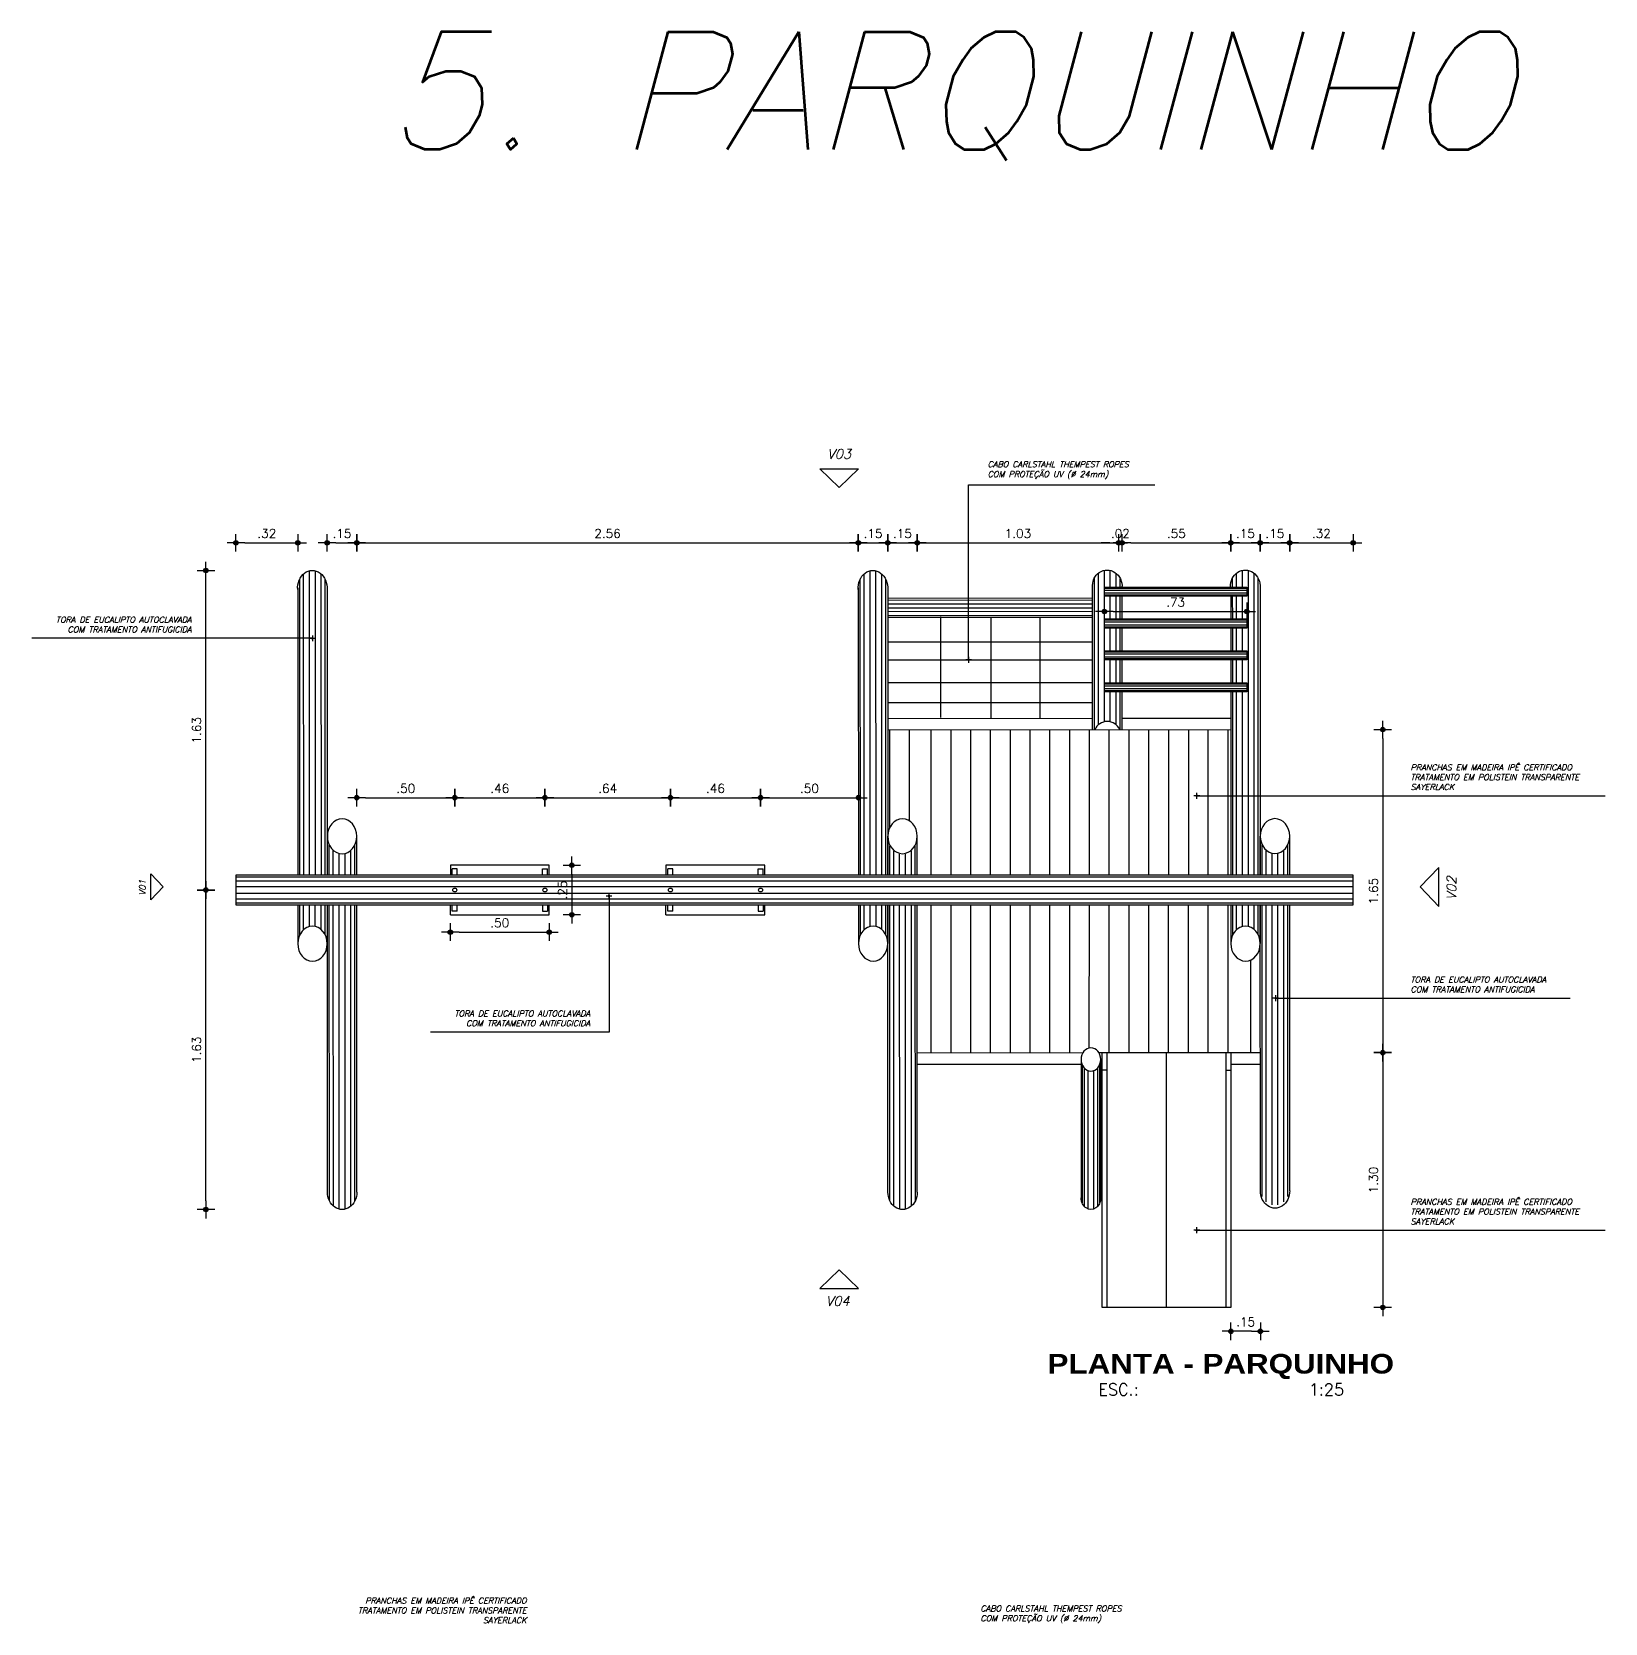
# Model space of a CAD drawing. Header units: millimetres. Extents: x 490 to 675, y -160 to -87.
# Drawn here: x 584.07 to 592.1, y -151.25 to -143.13 of the extents above; entities that cross this region are included whole.
import ezdxf
from ezdxf.enums import TextEntityAlignment as Align

# ---------------------------------------------------------------- set-up
doc = ezdxf.new("R2010")
doc.units = ezdxf.units.MM
doc.header["$LTSCALE"] = 2.5
for name, color, linetype in [('ARQ_COTAS', 1, 'Continuous'), ('ARQ_HAT', 8, 'Continuous'), ('ARQ_VISTA01', 7, 'Continuous'), ('ARQ_VISTA02', 2, 'Continuous'), ('COTAS', 1, 'Continuous'), ('TEXTOS', 2, 'Continuous'), ('TITULO', 2, 'Continuous')]:
    doc.layers.add(name, color=color, linetype=linetype)
doc.styles.add('COTA200', font='ROMANS.SHX')
doc.styles.add('COTA25', font='romans.shx')
doc.styles.add('ROMANS', font='romans', dxfattribs={"oblique": 15})
doc.styles.add('TIT200', font='')
doc.styles.get('TIT200').set_extended_font_data('Arial Black')
doc.dimstyles.new('CHAMADA 20 AGORA', dxfattribs={"dimtxt": 0.03, "dimasz": 0.015, "dimexe": 0.18, "dimexo": 0.06, "dimgap": 0.03, "dimtad": 1, "dimrnd": 0.01, "dimzin": 4, "dimdsep": 46, "dimtxsty": 'ROMANS', "dimblk": 'DOT', "dimcen": 0.09, "dimse1": 1, "dimse2": 1, "dimclrd": 7, "dimclre": 8, "dimclrt": 2, "dimadec": 0, "dimazin": 0, "dimtfac": 1.666667, "dimtix": 1, "dimtmove": 0, "dimatfit": 3, "dimldrblk": 'DOT', "dimfxl": 1, "dimtvp": 1.333333, "dimtolj": 1, "dimtzin": 0, "dimarcsym": 0})
doc.dimstyles.new('COTA25$0', dxfattribs={"dimtxt": 0.045, "dimasz": 0.045, "dimexe": 0.05, "dimexo": 0.95, "dimgap": 0.025, "dimtad": 1, "dimzin": 4, "dimdsep": 46, "dimtxsty": 'COTA25', "dimblk": 'bola', "dimcen": -0.1, "dimdle": 0.05, "dimse1": 1, "dimse2": 1, "dimclrd": 256, "dimclre": 3, "dimclrt": 2, "dimadec": 0, "dimazin": 0, "dimtfac": 1, "dimtix": 1, "dimtmove": 2, "dimatfit": 3, "dimldrblk": 'USERTICK', "dimfxl": 1, "dimtvp": 2.5, "dimtolj": 1, "dimtzin": 4, "dimarcsym": 0})

# ---------------------------------------------------------------- blocks, each defined once
blk = doc.blocks.new('bola')
blk.add_hatch(color=0).paths.add_polyline_path([(-0.25, 0, 1), (0.25, 0, 1)])
at = {"color": 0}
for p, q in [((-1, 0), (-0.25, 0)), ((0, 1), (0, 0.25)), ((0.25, 0), (1, 0)), ((0, -0.25), (0, -1))]:
    blk.add_line(p, q, dxfattribs=at)
blk.add_circle((0, 0), 0.25, dxfattribs=at)
blk = doc.blocks.new('*D468')
at = {"layer": 'COTAS', "lineweight": -2}
blk.add_line((585.1596, -145.7342), (585.3853, -145.7342), dxfattribs=at)
at = {"layer": 'DEFPOINTS', "color": 0}
for p in [(585.4303, -145.7342), (585.1146, -147.3833), (585.4303, -147.3832)]:
    blk.add_point(p, dxfattribs=at)
at = {"layer": 'COTAS', "lineweight": -2, "xscale": 0.045, "yscale": 0.045, "zscale": 0.045, "rotation": 180}
blk.add_blockref('bola', (585.1146, -145.7342), dxfattribs=at)
at = {"layer": 'COTAS', "lineweight": -2, "xscale": 0.045, "yscale": 0.045, "zscale": 0.045}
blk.add_blockref('bola', (585.4303, -145.7342), dxfattribs=at)
at = {"layer": 'COTAS', "color": 2, "insert": (585.2724, -145.6867), "char_height": 0.045, "attachment_point": 5, "style": 'COTA25'}
blk.add_mtext('\\A1;.32', dxfattribs=at)
blk = doc.blocks.new('USERTICK')
at = {"color": 0}
for p, q in [((-1, 0), (1, 0)), ((0, 1), (0, -1))]:
    blk.add_line(p, q, dxfattribs=at)
blk.add_circle((0, 0), 0.25, dxfattribs=at)
blk = doc.blocks.new('*D469')
at = {"layer": 'COTAS', "lineweight": -2}
blk.add_line((585.6249, -145.7342), (585.6861, -145.7342), dxfattribs=at)
at = {"layer": 'DEFPOINTS', "color": 0}
for p in [(585.7311, -145.7342), (585.5799, -145.9094), (585.7311, -147.1845)]:
    blk.add_point(p, dxfattribs=at)
at = {"layer": 'COTAS', "lineweight": -2, "xscale": 0.045, "yscale": 0.045, "zscale": 0.045, "rotation": 180}
blk.add_blockref('bola', (585.5799, -145.7342), dxfattribs=at)
at = {"layer": 'COTAS', "lineweight": -2, "xscale": 0.045, "yscale": 0.045, "zscale": 0.045}
blk.add_blockref('bola', (585.7311, -145.7342), dxfattribs=at)
at = {"layer": 'COTAS', "color": 2, "insert": (585.6555, -145.6867), "char_height": 0.045, "attachment_point": 5, "style": 'COTA25'}
blk.add_mtext('\\A1;.15', dxfattribs=at)
blk = doc.blocks.new('*D470')
at = {"layer": 'COTAS', "lineweight": -2}
blk.add_line((585.7761, -147.0344), (586.1861, -147.0344), dxfattribs=at)
at = {"layer": 'DEFPOINTS', "color": 0}
for p in [(586.2311, -147.0344), (585.7311, -147.2311), (586.2311, -147.3969)]:
    blk.add_point(p, dxfattribs=at)
at = {"layer": 'COTAS', "lineweight": -2, "xscale": 0.045, "yscale": 0.045, "zscale": 0.045, "rotation": 180}
blk.add_blockref('bola', (585.7311, -147.0344), dxfattribs=at)
at = {"layer": 'COTAS', "lineweight": -2, "xscale": 0.045, "yscale": 0.045, "zscale": 0.045}
blk.add_blockref('bola', (586.2311, -147.0344), dxfattribs=at)
at = {"layer": 'COTAS', "color": 2, "insert": (585.9811, -146.9869), "char_height": 0.045, "attachment_point": 5, "style": 'COTA25'}
blk.add_mtext('\\A1;.50', dxfattribs=at)
blk = doc.blocks.new('*D471')
at = {"layer": 'COTAS', "lineweight": -2}
blk.add_line((586.2761, -147.0344), (586.6458, -147.0344), dxfattribs=at)
at = {"layer": 'DEFPOINTS', "color": 0}
for p in [(586.6908, -147.0344), (586.2311, -147.3969), (586.6908, -147.3969)]:
    blk.add_point(p, dxfattribs=at)
at = {"layer": 'COTAS', "lineweight": -2, "xscale": 0.045, "yscale": 0.045, "zscale": 0.045, "rotation": 180}
blk.add_blockref('bola', (586.2311, -147.0344), dxfattribs=at)
at = {"layer": 'COTAS', "lineweight": -2, "xscale": 0.045, "yscale": 0.045, "zscale": 0.045}
blk.add_blockref('bola', (586.6908, -147.0344), dxfattribs=at)
at = {"layer": 'COTAS', "color": 2, "insert": (586.4609, -146.9869), "char_height": 0.045, "attachment_point": 5, "style": 'COTA25'}
blk.add_mtext('\\A1;.46', dxfattribs=at)
blk = doc.blocks.new('*D472')
at = {"layer": 'COTAS', "lineweight": -2}
blk.add_line((586.7358, -147.0344), (587.2861, -147.0344), dxfattribs=at)
at = {"layer": 'DEFPOINTS', "color": 0}
for p in [(587.3311, -147.0344), (586.6908, -147.3969), (587.3311, -147.3969)]:
    blk.add_point(p, dxfattribs=at)
at = {"layer": 'COTAS', "lineweight": -2, "xscale": 0.045, "yscale": 0.045, "zscale": 0.045, "rotation": 180}
blk.add_blockref('bola', (586.6908, -147.0344), dxfattribs=at)
at = {"layer": 'COTAS', "lineweight": -2, "xscale": 0.045, "yscale": 0.045, "zscale": 0.045}
blk.add_blockref('bola', (587.3311, -147.0344), dxfattribs=at)
at = {"layer": 'COTAS', "color": 2, "insert": (587.0109, -146.9869), "char_height": 0.045, "attachment_point": 5, "style": 'COTA25'}
blk.add_mtext('\\A1;.64', dxfattribs=at)
blk = doc.blocks.new('*D473')
at = {"layer": 'COTAS', "lineweight": -2}
blk.add_line((587.3761, -147.0344), (587.7458, -147.0344), dxfattribs=at)
at = {"layer": 'DEFPOINTS', "color": 0}
for p in [(587.7908, -147.0344), (587.3311, -147.3969), (587.7908, -147.3969)]:
    blk.add_point(p, dxfattribs=at)
at = {"layer": 'COTAS', "lineweight": -2, "xscale": 0.045, "yscale": 0.045, "zscale": 0.045, "rotation": 180}
blk.add_blockref('bola', (587.3311, -147.0344), dxfattribs=at)
at = {"layer": 'COTAS', "lineweight": -2, "xscale": 0.045, "yscale": 0.045, "zscale": 0.045}
blk.add_blockref('bola', (587.7908, -147.0344), dxfattribs=at)
at = {"layer": 'COTAS', "color": 2, "insert": (587.5609, -146.9869), "char_height": 0.045, "attachment_point": 5, "style": 'COTA25'}
blk.add_mtext('\\A1;.46', dxfattribs=at)
blk = doc.blocks.new('*D474')
at = {"layer": 'COTAS', "lineweight": -2}
blk.add_line((585.7762, -145.7342), (588.2445, -145.7342), dxfattribs=at)
at = {"layer": 'DEFPOINTS', "color": 0}
for p in [(588.2895, -145.7342), (588.2895, -145.926), (585.7312, -147.3833)]:
    blk.add_point(p, dxfattribs=at)
at = {"layer": 'COTAS', "lineweight": -2, "xscale": 0.045, "yscale": 0.045, "zscale": 0.045, "rotation": 180}
blk.add_blockref('bola', (585.7312, -145.7342), dxfattribs=at)
at = {"layer": 'COTAS', "lineweight": -2, "xscale": 0.045, "yscale": 0.045, "zscale": 0.045}
blk.add_blockref('bola', (588.2895, -145.7342), dxfattribs=at)
at = {"layer": 'COTAS', "color": 2, "insert": (587.0103, -145.6867), "char_height": 0.045, "attachment_point": 5, "style": 'COTA25'}
blk.add_mtext('\\A1;2.56', dxfattribs=at)
blk = doc.blocks.new('*D475')
at = {"layer": 'COTAS', "lineweight": -2}
blk.add_line((588.3345, -145.7342), (588.3946, -145.7342), dxfattribs=at)
at = {"layer": 'DEFPOINTS', "color": 0}
for p in [(588.4396, -145.7342), (588.2895, -145.926), (588.4396, -145.9152)]:
    blk.add_point(p, dxfattribs=at)
at = {"layer": 'COTAS', "lineweight": -2, "xscale": 0.045, "yscale": 0.045, "zscale": 0.045, "rotation": 180}
blk.add_blockref('bola', (588.2895, -145.7342), dxfattribs=at)
at = {"layer": 'COTAS', "lineweight": -2, "xscale": 0.045, "yscale": 0.045, "zscale": 0.045}
blk.add_blockref('bola', (588.4396, -145.7342), dxfattribs=at)
at = {"layer": 'COTAS', "color": 2, "insert": (588.3646, -145.6867), "char_height": 0.045, "attachment_point": 5, "style": 'COTA25'}
blk.add_mtext('\\A1;.15', dxfattribs=at)
blk = doc.blocks.new('*D476')
at = {"layer": 'COTAS', "lineweight": -2}
blk.add_line((588.4846, -145.7342), (588.5451, -145.7342), dxfattribs=at)
at = {"layer": 'DEFPOINTS', "color": 0}
for p in [(588.5901, -145.7342), (588.4396, -145.9152), (588.5901, -147.1844)]:
    blk.add_point(p, dxfattribs=at)
at = {"layer": 'COTAS', "lineweight": -2, "xscale": 0.045, "yscale": 0.045, "zscale": 0.045, "rotation": 180}
blk.add_blockref('bola', (588.4396, -145.7342), dxfattribs=at)
at = {"layer": 'COTAS', "lineweight": -2, "xscale": 0.045, "yscale": 0.045, "zscale": 0.045}
blk.add_blockref('bola', (588.5901, -145.7342), dxfattribs=at)
at = {"layer": 'COTAS', "color": 2, "insert": (588.5148, -145.6867), "char_height": 0.045, "attachment_point": 5, "style": 'COTA25'}
blk.add_mtext('\\A1;.15', dxfattribs=at)
blk = doc.blocks.new('*D477')
at = {"layer": 'COTAS', "lineweight": -2}
blk.add_line((588.6351, -145.7342), (589.5725, -145.7342), dxfattribs=at)
at = {"layer": 'DEFPOINTS', "color": 0}
for p in [(589.6175, -145.7342), (589.6175, -145.9035), (588.5901, -147.231)]:
    blk.add_point(p, dxfattribs=at)
at = {"layer": 'COTAS', "lineweight": -2, "xscale": 0.045, "yscale": 0.045, "zscale": 0.045, "rotation": 180}
blk.add_blockref('bola', (588.5901, -145.7342), dxfattribs=at)
at = {"layer": 'COTAS', "lineweight": -2, "xscale": 0.045, "yscale": 0.045, "zscale": 0.045}
blk.add_blockref('bola', (589.6175, -145.7342), dxfattribs=at)
at = {"layer": 'COTAS', "color": 2, "insert": (589.1038, -145.6867), "char_height": 0.045, "attachment_point": 5, "style": 'COTA25'}
blk.add_mtext('\\A1;1.03', dxfattribs=at)
blk = doc.blocks.new('*D478')
at = {"layer": 'COTAS', "lineweight": -2}
for p, q in [((589.5725, -145.7342), (589.5275, -145.7342)), ((589.6175, -145.7342), (589.6346, -145.7342)), ((589.6796, -145.7342), (589.7246, -145.7342))]:
    blk.add_line(p, q, dxfattribs=at)
at = {"layer": 'DEFPOINTS', "color": 0}
for p in [(589.6346, -145.7342), (589.6175, -145.9035), (589.6346, -145.9557)]:
    blk.add_point(p, dxfattribs=at)
at = {"layer": 'COTAS', "lineweight": -2, "xscale": 0.045, "yscale": 0.045, "zscale": 0.045}
blk.add_blockref('bola', (589.6175, -145.7342), dxfattribs=at)
at = {"layer": 'COTAS', "lineweight": -2, "xscale": 0.045, "yscale": 0.045, "zscale": 0.045, "rotation": 180}
blk.add_blockref('bola', (589.6346, -145.7342), dxfattribs=at)
at = {"layer": 'COTAS', "color": 2, "insert": (589.6261, -145.6867), "char_height": 0.045, "attachment_point": 5, "style": 'COTA25'}
blk.add_mtext('\\A1;.02', dxfattribs=at)
blk = doc.blocks.new('*D479')
at = {"layer": 'COTAS', "lineweight": -2}
blk.add_line((589.6796, -145.7342), (590.1442, -145.7342), dxfattribs=at)
at = {"layer": 'DEFPOINTS', "color": 0}
for p in [(590.1892, -145.7342), (589.6346, -145.9092), (590.1892, -145.9133)]:
    blk.add_point(p, dxfattribs=at)
at = {"layer": 'COTAS', "lineweight": -2, "xscale": 0.045, "yscale": 0.045, "zscale": 0.045, "rotation": 180}
blk.add_blockref('bola', (589.6346, -145.7342), dxfattribs=at)
at = {"layer": 'COTAS', "lineweight": -2, "xscale": 0.045, "yscale": 0.045, "zscale": 0.045}
blk.add_blockref('bola', (590.1892, -145.7342), dxfattribs=at)
at = {"layer": 'COTAS', "color": 2, "insert": (589.9119, -145.6867), "char_height": 0.045, "attachment_point": 5, "style": 'COTA25'}
blk.add_mtext('\\A1;.55', dxfattribs=at)
blk = doc.blocks.new('*D480')
at = {"layer": 'COTAS', "lineweight": -2}
blk.add_line((590.2342, -145.7342), (590.2941, -145.7342), dxfattribs=at)
at = {"layer": 'DEFPOINTS', "color": 0}
for p in [(590.3391, -145.7342), (590.1892, -145.9133), (590.3391, -145.9163)]:
    blk.add_point(p, dxfattribs=at)
at = {"layer": 'COTAS', "lineweight": -2, "xscale": 0.045, "yscale": 0.045, "zscale": 0.045, "rotation": 180}
blk.add_blockref('bola', (590.1892, -145.7342), dxfattribs=at)
at = {"layer": 'COTAS', "lineweight": -2, "xscale": 0.045, "yscale": 0.045, "zscale": 0.045}
blk.add_blockref('bola', (590.3391, -145.7342), dxfattribs=at)
at = {"layer": 'COTAS', "color": 2, "insert": (590.2641, -145.6867), "char_height": 0.045, "attachment_point": 5, "style": 'COTA25'}
blk.add_mtext('\\A1;.15', dxfattribs=at)
blk = doc.blocks.new('*D481')
at = {"layer": 'COTAS', "lineweight": -2}
blk.add_line((590.3841, -145.7342), (590.4449, -145.7342), dxfattribs=at)
at = {"layer": 'DEFPOINTS', "color": 0}
for p in [(590.4899, -145.7342), (590.3391, -145.9163), (590.4899, -147.184)]:
    blk.add_point(p, dxfattribs=at)
at = {"layer": 'COTAS', "lineweight": -2, "xscale": 0.045, "yscale": 0.045, "zscale": 0.045, "rotation": 180}
blk.add_blockref('bola', (590.3391, -145.7342), dxfattribs=at)
at = {"layer": 'COTAS', "lineweight": -2, "xscale": 0.045, "yscale": 0.045, "zscale": 0.045}
blk.add_blockref('bola', (590.4899, -145.7342), dxfattribs=at)
at = {"layer": 'COTAS', "color": 2, "insert": (590.4145, -145.6867), "char_height": 0.045, "attachment_point": 5, "style": 'COTA25'}
blk.add_mtext('\\A1;.15', dxfattribs=at)
blk = doc.blocks.new('*D482')
at = {"layer": 'COTAS', "lineweight": -2}
blk.add_line((590.5349, -145.7342), (590.7685, -145.7342), dxfattribs=at)
at = {"layer": 'DEFPOINTS', "color": 0}
for p in [(590.8135, -145.7342), (590.4899, -147.184), (590.8135, -147.3833)]:
    blk.add_point(p, dxfattribs=at)
at = {"layer": 'COTAS', "lineweight": -2, "xscale": 0.045, "yscale": 0.045, "zscale": 0.045, "rotation": 180}
blk.add_blockref('bola', (590.4899, -145.7342), dxfattribs=at)
at = {"layer": 'COTAS', "lineweight": -2, "xscale": 0.045, "yscale": 0.045, "zscale": 0.045}
blk.add_blockref('bola', (590.8135, -145.7342), dxfattribs=at)
at = {"layer": 'COTAS', "color": 2, "insert": (590.6517, -145.6867), "char_height": 0.045, "attachment_point": 5, "style": 'COTA25'}
blk.add_mtext('\\A1;.32', dxfattribs=at)
blk = doc.blocks.new('*D483')
at = {"layer": 'COTAS', "lineweight": -2}
blk.add_line((584.9614, -149.0904), (584.9614, -147.5504), dxfattribs=at)
at = {"layer": 'DEFPOINTS', "color": 0}
for p in [(584.9614, -147.5054), (585.1146, -147.5054), (585.6543, -149.1354)]:
    blk.add_point(p, dxfattribs=at)
at = {"layer": 'COTAS', "lineweight": -2, "xscale": 0.045, "yscale": 0.045, "zscale": 0.045}
for p, rotation in [((584.9614, -147.5054), 90), ((584.9614, -149.1354), 270)]:
    blk.add_blockref('bola', p, dxfattribs=dict(at, rotation=rotation))
at = {"layer": 'COTAS', "color": 2, "insert": (584.9139, -148.3204), "char_height": 0.045, "attachment_point": 5, "rotation": 90, "style": 'COTA25'}
blk.add_mtext('\\A1;1.63', dxfattribs=at)
blk = doc.blocks.new('*D484')
at = {"layer": 'COTAS', "lineweight": -2}
blk.add_line((584.9614, -147.4604), (584.9614, -145.9204), dxfattribs=at)
at = {"layer": 'DEFPOINTS', "color": 0}
for p in [(584.9614, -145.8754), (585.5043, -145.8754), (585.1146, -147.5054)]:
    blk.add_point(p, dxfattribs=at)
at = {"layer": 'COTAS', "lineweight": -2, "xscale": 0.045, "yscale": 0.045, "zscale": 0.045}
for p, rotation in [((584.9614, -145.8754), 90), ((584.9614, -147.5054), 270)]:
    blk.add_blockref('bola', p, dxfattribs=dict(at, rotation=rotation))
at = {"layer": 'COTAS', "color": 2, "insert": (584.9139, -146.6904), "char_height": 0.045, "attachment_point": 5, "rotation": 90, "style": 'COTA25'}
blk.add_mtext('\\A1;1.63', dxfattribs=at)
blk = doc.blocks.new('*D485')
at = {"layer": 'COTAS', "lineweight": -2}
blk.add_line((589.5898, -146.0843), (590.226, -146.0843), dxfattribs=at)
at = {"layer": 'DEFPOINTS', "color": 0}
for p in [(589.5448, -146.006), (590.271, -146.006), (590.271, -146.0843)]:
    blk.add_point(p, dxfattribs=at)
at = {"layer": 'COTAS', "lineweight": -2, "xscale": 0.045, "yscale": 0.045, "zscale": 0.045, "rotation": 180}
blk.add_blockref('bola', (589.5448, -146.0843), dxfattribs=at)
at = {"layer": 'COTAS', "lineweight": -2, "xscale": 0.045, "yscale": 0.045, "zscale": 0.045}
blk.add_blockref('bola', (590.271, -146.0843), dxfattribs=at)
at = {"layer": 'COTAS', "color": 2, "insert": (589.9079, -146.0368), "char_height": 0.045, "attachment_point": 5, "style": 'COTA25'}
blk.add_mtext('\\A1;.73', dxfattribs=at)
blk = doc.blocks.new('*D486')
at = {"layer": 'COTAS', "lineweight": -2}
blk.add_line((590.9649, -146.732), (590.9649, -148.29), dxfattribs=at)
at = {"layer": 'DEFPOINTS', "color": 0}
for p in [(590.1893, -146.687), (590.1901, -148.335), (590.9649, -148.335)]:
    blk.add_point(p, dxfattribs=at)
at = {"layer": 'COTAS', "lineweight": -2, "xscale": 0.045, "yscale": 0.045, "zscale": 0.045}
for p, rotation in [((590.9649, -146.687), 90), ((590.9649, -148.335), 270)]:
    blk.add_blockref('bola', p, dxfattribs=dict(at, rotation=rotation))
at = {"layer": 'COTAS', "color": 2, "insert": (590.9174, -147.511), "char_height": 0.045, "attachment_point": 5, "rotation": 90, "style": 'COTA25'}
blk.add_mtext('\\A1;1.65', dxfattribs=at)
blk = doc.blocks.new('*D487')
at = {"layer": 'COTAS', "lineweight": -2}
blk.add_line((590.9649, -148.38), (590.9649, -149.5896), dxfattribs=at)
at = {"layer": 'DEFPOINTS', "color": 0}
for p in [(590.1901, -148.335), (590.1901, -149.6346), (590.9649, -149.6346)]:
    blk.add_point(p, dxfattribs=at)
at = {"layer": 'COTAS', "lineweight": -2, "xscale": 0.045, "yscale": 0.045, "zscale": 0.045}
for p, rotation in [((590.9649, -148.335), 90), ((590.9649, -149.6346), 270)]:
    blk.add_blockref('bola', p, dxfattribs=dict(at, rotation=rotation))
at = {"layer": 'COTAS', "color": 2, "insert": (590.9174, -148.9848), "char_height": 0.045, "attachment_point": 5, "rotation": 90, "style": 'COTA25'}
blk.add_mtext('\\A1;1.30', dxfattribs=at)
blk = doc.blocks.new('*D488')
at = {"layer": 'COTAS', "lineweight": -2}
blk.add_line((590.2953, -149.7566), (590.2351, -149.7566), dxfattribs=at)
at = {"layer": 'DEFPOINTS', "color": 0}
for p in [(590.1901, -149.0392), (590.3403, -149.0392), (590.1901, -149.7566)]:
    blk.add_point(p, dxfattribs=at)
at = {"layer": 'COTAS', "lineweight": -2, "xscale": 0.045, "yscale": 0.045, "zscale": 0.045, "rotation": 180}
blk.add_blockref('bola', (590.1901, -149.7566), dxfattribs=at)
at = {"layer": 'COTAS', "lineweight": -2, "xscale": 0.045, "yscale": 0.045, "zscale": 0.045}
blk.add_blockref('bola', (590.3403, -149.7566), dxfattribs=at)
at = {"layer": 'COTAS', "color": 2, "insert": (590.2652, -149.7091), "char_height": 0.045, "attachment_point": 5, "style": 'COTA25'}
blk.add_mtext('\\A1;.15', dxfattribs=at)
blk = doc.blocks.new('*D489')
at = {"layer": 'COTAS', "lineweight": -2}
blk.add_line((586.8281, -147.4242), (586.8281, -147.5866), dxfattribs=at)
at = {"layer": 'DEFPOINTS', "color": 0}
for p in [(586.713, -147.3792), (586.713, -147.6316), (586.8281, -147.6316)]:
    blk.add_point(p, dxfattribs=at)
at = {"layer": 'COTAS', "lineweight": -2, "xscale": 0.045, "yscale": 0.045, "zscale": 0.045}
for p, rotation in [((586.8281, -147.3792), 90), ((586.8281, -147.6316), 270)]:
    blk.add_blockref('bola', p, dxfattribs=dict(at, rotation=rotation))
at = {"layer": 'COTAS', "color": 2, "insert": (586.7806, -147.5054), "char_height": 0.045, "attachment_point": 5, "rotation": 90, "style": 'COTA25'}
blk.add_mtext('\\A1;.25', dxfattribs=at)
blk = doc.blocks.new('*D490')
at = {"layer": 'COTAS', "lineweight": -2}
blk.add_line((586.2534, -147.7202), (586.668, -147.7202), dxfattribs=at)
at = {"layer": 'DEFPOINTS', "color": 0}
for p in [(586.2084, -147.6316), (586.713, -147.6316), (586.713, -147.7202)]:
    blk.add_point(p, dxfattribs=at)
at = {"layer": 'COTAS', "lineweight": -2, "xscale": 0.045, "yscale": 0.045, "zscale": 0.045, "rotation": 180}
blk.add_blockref('bola', (586.2084, -147.7202), dxfattribs=at)
at = {"layer": 'COTAS', "lineweight": -2, "xscale": 0.045, "yscale": 0.045, "zscale": 0.045}
blk.add_blockref('bola', (586.713, -147.7202), dxfattribs=at)
at = {"layer": 'COTAS', "color": 2, "insert": (586.4607, -147.6727), "char_height": 0.045, "attachment_point": 5, "style": 'COTA25'}
blk.add_mtext('\\A1;.50', dxfattribs=at)
blk = doc.blocks.new('*D491')
at = {"layer": 'COTAS', "lineweight": -2}
blk.add_line((587.8358, -147.0344), (588.2449, -147.0344), dxfattribs=at)
at = {"layer": 'DEFPOINTS', "color": 0}
for p in [(588.2899, -147.0344), (587.7908, -147.3969), (588.2899, -147.4298)]:
    blk.add_point(p, dxfattribs=at)
at = {"layer": 'COTAS', "lineweight": -2, "xscale": 0.045, "yscale": 0.045, "zscale": 0.045, "rotation": 180}
blk.add_blockref('bola', (587.7908, -147.0344), dxfattribs=at)
at = {"layer": 'COTAS', "lineweight": -2, "xscale": 0.045, "yscale": 0.045, "zscale": 0.045}
blk.add_blockref('bola', (588.2899, -147.0344), dxfattribs=at)
at = {"layer": 'COTAS', "color": 2, "insert": (588.0403, -146.9869), "char_height": 0.045, "attachment_point": 5, "style": 'COTA25'}
blk.add_mtext('\\A1;.50', dxfattribs=at)
blk = doc.blocks.new('DOT')
for p, q in [((-1, 0), (1, 0)), ((0, 1), (0, -1))]:
    blk.add_line(p, q)
blk.add_circle((0, 0), 0.25)

msp = doc.modelspace()

# ---------------------------------------------------------------- linework, layer by layer
at = {"layer": 'ARQ_HAT'}
for p, q in [((585.4905, -147.4298), (585.4899, -145.8769)), ((585.5204, -147.4298), (585.52, -145.8775)), ((588.3499, -147.4298), (588.3494, -145.877)), ((588.3798, -147.4298), (588.3794, -145.8774)), ((589.5447, -146.647), (589.5445, -145.8745)), ((589.5746, -145.9599), (589.5745, -145.8783)), ((590.249, -145.9599), (590.249, -145.8745)), ((590.2794, -147.4293), (590.2791, -145.8748)), ((585.4405, -147.4298), (585.4399, -145.9184)), ((585.4605, -147.4298), (585.4599, -145.8923)), ((585.5504, -147.4298), (585.55, -145.8939)), ((585.5704, -147.4298), (585.57, -145.921)), ((588.2999, -147.4298), (588.2994, -145.9187)), ((588.3199, -147.4298), (588.3194, -145.8925)), ((588.4098, -147.4298), (588.4094, -145.8938)), ((588.4298, -147.4298), (588.4294, -145.9206)), ((589.4947, -146.6872), (589.4945, -145.9126)), ((589.5147, -146.662), (589.5145, -145.8886)), ((589.6046, -145.9599), (589.6045, -145.8933)), ((589.6246, -145.9599), (589.6245, -145.9179)), ((590.199, -145.9599), (590.199, -145.9128)), ((590.219, -145.9599), (590.219, -145.8887)), ((590.3094, -147.4293), (590.3091, -145.8898)), ((590.3294, -147.4293), (590.3291, -145.9144)), ((588.4395, -146.0261), (589.4843, -146.0255)), ((589.5448, -145.9649), (590.271, -145.9649)), ((589.5448, -145.9749), (590.271, -145.9749)), ((590.271, -145.991), (589.5448, -145.991)), ((590.271, -146.001), (589.5448, -146.001)), ((589.5746, -146.1227), (589.5746, -146.006)), ((589.6046, -146.1227), (589.6046, -146.006)), ((589.6246, -146.1227), (589.6246, -146.006)), ((590.1991, -146.1227), (590.199, -146.006)), ((590.2191, -146.1227), (590.219, -146.006)), ((590.2491, -146.1227), (590.249, -146.006)), ((589.4843, -146.0852), (588.4392, -146.0858)), ((589.4843, -146.1052), (588.4392, -146.1058)), ((588.4395, -146.0461), (589.4843, -146.0455)), ((588.4395, -146.0662), (589.4843, -146.0655)), ((588.7109, -146.6247), (588.7109, -146.1108)), ((588.9668, -146.6291), (588.9668, -146.1152)), ((589.2177, -146.6313), (589.2177, -146.1174)), ((589.5448, -146.1277), (590.271, -146.1277)), ((589.5448, -146.1377), (590.271, -146.1377)), ((590.271, -146.1539), (589.5448, -146.1539)), ((590.271, -146.1639), (589.5448, -146.1639)), ((589.5746, -146.2855), (589.5746, -146.1689)), ((589.6046, -146.2855), (589.6046, -146.1689)), ((589.6246, -146.2855), (589.6246, -146.1689)), ((590.1991, -146.2855), (590.1991, -146.1689)), ((590.2191, -146.2855), (590.2191, -146.1689)), ((590.2491, -146.2855), (590.2491, -146.1689)), ((588.4379, -146.2396), (589.4826, -146.2389)), ((588.438, -146.3314), (589.4828, -146.3308)), ((589.5448, -146.2905), (590.271, -146.2905)), ((589.5448, -146.3005), (590.271, -146.3005)), ((590.271, -146.3167), (589.5448, -146.3167)), ((590.271, -146.3267), (589.5448, -146.3267)), ((589.5747, -146.4484), (589.5747, -146.3317)), ((589.6047, -146.4484), (589.6047, -146.3317)), ((589.6247, -146.4484), (589.6247, -146.3317)), ((590.1992, -146.4484), (590.1991, -146.3317)), ((590.2192, -146.4484), (590.2191, -146.3317)), ((590.2492, -146.4484), (590.2491, -146.3317)), ((588.4397, -146.4466), (589.4844, -146.446)), ((589.5448, -146.4534), (590.271, -146.4534)), ((589.5448, -146.4634), (590.271, -146.4634)), ((590.271, -146.4795), (589.5448, -146.4795)), ((590.271, -146.4895), (589.5448, -146.4895)), ((589.5747, -146.647), (589.5747, -146.4945)), ((589.6047, -146.6623), (589.6047, -146.4945)), ((589.6247, -146.6872), (589.6247, -146.4945)), ((590.1995, -147.4293), (590.1992, -146.4945)), ((590.2195, -147.4293), (590.2192, -146.4945)), ((590.2495, -147.4293), (590.2492, -146.4945)), ((588.4397, -146.5492), (589.4844, -146.5485)), ((585.5911, -147.4298), (585.591, -147.2755)), ((585.6111, -147.4298), (585.611, -147.3023)), ((585.6411, -147.4298), (585.641, -147.3183)), ((585.6712, -147.4298), (585.6711, -147.3183)), ((585.7012, -147.4298), (585.7011, -147.3022)), ((585.7212, -147.4298), (585.7211, -147.2754)), ((588.45, -147.4296), (588.4499, -147.2797)), ((588.47, -147.4296), (588.4699, -147.3065)), ((588.5, -147.4296), (588.4999, -147.3225)), ((588.5301, -147.4295), (588.53, -147.3225)), ((588.5601, -147.4295), (588.56, -147.3065)), ((588.5801, -147.4295), (588.58, -147.2796)), ((590.3499, -147.4293), (590.3499, -147.2749)), ((590.3699, -147.4293), (590.3699, -147.3017)), ((590.3999, -147.4292), (590.3999, -147.3177)), ((590.43, -147.4293), (590.43, -147.3177)), ((590.46, -147.4293), (590.46, -147.3017)), ((590.48, -147.4293), (590.4799, -147.2748)), ((590.8135, -147.4398), (585.1146, -147.4398)), ((590.8135, -147.4598), (585.1146, -147.4598)), ((590.8135, -147.4898), (585.1146, -147.4898)), ((585.1146, -147.521), (590.8135, -147.521)), ((585.1146, -147.551), (590.8135, -147.551)), ((585.1146, -147.571), (590.8135, -147.571)), ((585.4399, -147.7357), (585.4398, -147.581)), ((585.4599, -147.7083), (585.4598, -147.581)), ((585.4899, -147.692), (585.4898, -147.581)), ((585.5193, -147.692), (585.5193, -147.58)), ((585.55, -147.7074), (585.5499, -147.581)), ((585.57, -147.7337), (585.5699, -147.581)), ((585.5916, -149.0911), (585.5911, -147.581)), ((585.6117, -149.1177), (585.6111, -147.581)), ((585.6417, -149.1336), (585.6411, -147.581)), ((585.6716, -149.1336), (585.6712, -147.581)), ((585.7016, -149.1175), (585.7012, -147.581)), ((585.7216, -149.0907), (585.7212, -147.581)), ((588.2999, -147.7342), (588.2999, -147.581)), ((588.3199, -147.7073), (588.3199, -147.581)), ((588.3499, -147.6913), (588.3499, -147.581)), ((588.38, -147.6912), (588.38, -147.581)), ((588.41, -147.7072), (588.41, -147.581)), ((588.43, -147.734), (588.43, -147.581)), ((588.4505, -149.0911), (588.45, -147.581)), ((588.4705, -149.1177), (588.47, -147.581)), ((588.5005, -149.1336), (588.5, -147.581)), ((588.5304, -149.1336), (588.5301, -147.581)), ((588.5604, -149.1175), (588.5601, -147.581)), ((588.5804, -149.0907), (588.5801, -147.581)), ((590.1995, -147.7343), (590.1995, -147.5804)), ((590.2195, -147.7074), (590.2195, -147.5804)), ((590.2495, -147.6913), (590.2495, -147.5804)), ((590.2796, -147.6913), (590.2796, -147.5804)), ((590.3096, -147.7073), (590.3096, -147.5804)), ((590.3296, -147.734), (590.3296, -147.5804)), ((590.3503, -149.0695), (590.3498, -147.581)), ((590.3703, -149.0961), (590.3698, -147.581)), ((590.4003, -149.112), (590.3998, -147.581)), ((590.4302, -149.1119), (590.4299, -147.581)), ((590.4602, -149.0959), (590.4599, -147.581)), ((590.4802, -149.069), (590.4799, -147.581)), ((589.4309, -148.3956), (589.431, -149.102)), ((589.5211, -149.1019), (589.5209, -148.3955)), ((589.4409, -148.4121), (589.441, -149.1185)), ((589.4609, -148.4263), (589.4611, -149.1327)), ((589.4911, -149.1327), (589.4909, -148.4263)), ((589.5111, -149.1184), (589.5109, -148.4121))]:
    msp.add_line(p, q, dxfattribs=at)
at = {"layer": 'ARQ_VISTA01'}
for p, q in [((589.4843, -146.6872), (589.4846, -145.9629)), ((588.4395, -146.0161), (589.4843, -146.0155)), ((589.6351, -146.1227), (589.6351, -146.006)), ((590.1892, -146.006), (590.1892, -146.1227)), ((589.4843, -146.1152), (588.4392, -146.1158)), ((590.1892, -146.1689), (590.1892, -146.2855)), ((589.6351, -146.4484), (589.6351, -146.3317)), ((590.1892, -146.3317), (590.1893, -146.4484)), ((589.6351, -146.6872), (589.6351, -146.4945)), ((588.4392, -146.6297), (589.4843, -146.6291)), ((588.4397, -146.688), (590.1893, -146.687)), ((588.5504, -147.1523), (588.5504, -146.688)), ((588.6614, -147.4293), (588.6614, -146.6874)), ((588.7623, -147.4293), (588.7623, -146.6874)), ((588.8633, -147.4293), (588.8633, -146.6874)), ((588.9642, -147.4293), (588.9642, -146.6874)), ((589.0651, -147.4293), (589.0651, -146.6874)), ((589.166, -147.4293), (589.166, -146.6874)), ((589.267, -147.4293), (589.267, -146.6874)), ((589.3679, -147.4293), (589.3679, -146.6874)), ((589.4688, -147.4293), (589.4688, -146.6874)), ((589.5697, -147.4293), (589.5697, -146.6874)), ((589.6351, -146.6291), (590.1893, -146.629)), ((589.6706, -147.4293), (589.6706, -146.6874)), ((589.7716, -147.4293), (589.7716, -146.6874)), ((589.8725, -146.6874), (589.8725, -147.4293)), ((589.9734, -146.6874), (589.9734, -147.4293)), ((590.0743, -147.4293), (590.0743, -146.6874)), ((590.1753, -147.4293), (590.1753, -146.6874)), ((586.713, -147.3792), (586.2084, -147.3792)), ((586.2084, -147.3792), (586.2084, -147.4298)), ((586.2185, -147.4298), (586.2185, -147.3969)), ((586.2438, -147.3969), (586.2185, -147.3969)), ((586.2438, -147.4298), (586.2438, -147.3969)), ((586.6781, -147.4298), (586.6781, -147.3969)), ((586.6781, -147.3969), (586.7034, -147.3969)), ((586.7034, -147.4298), (586.7034, -147.3969)), ((586.713, -147.4298), (586.713, -147.3792)), ((587.813, -147.3792), (587.3084, -147.3792)), ((587.3084, -147.3792), (587.3084, -147.4298)), ((587.3185, -147.4298), (587.3185, -147.3969)), ((587.3438, -147.3969), (587.3185, -147.3969)), ((587.3438, -147.4298), (587.3438, -147.3969)), ((587.7781, -147.4298), (587.7781, -147.3969)), ((587.7781, -147.3969), (587.8034, -147.3969)), ((587.8034, -147.4298), (587.8034, -147.3969)), ((587.813, -147.4298), (587.813, -147.3792)), ((586.2084, -147.6316), (586.2084, -147.581)), ((586.2185, -147.6139), (586.2185, -147.581)), ((586.2438, -147.6139), (586.2438, -147.581)), ((586.6781, -147.581), (586.6781, -147.6139)), ((586.7034, -147.581), (586.7034, -147.6139)), ((586.713, -147.6316), (586.713, -147.581)), ((587.3084, -147.6316), (587.3084, -147.581)), ((587.3185, -147.6139), (587.3185, -147.581)), ((587.3438, -147.6139), (587.3438, -147.581)), ((587.7781, -147.581), (587.7781, -147.6139)), ((587.8034, -147.581), (587.8034, -147.6139)), ((587.813, -147.6316), (587.813, -147.581)), ((588.6614, -148.335), (588.6614, -147.5804)), ((588.7623, -148.335), (588.7623, -147.5804)), ((588.8633, -148.335), (588.8633, -147.5804)), ((588.9642, -148.335), (588.9642, -147.5804)), ((589.0651, -148.335), (589.0651, -147.5804)), ((589.166, -148.335), (589.166, -147.5804)), ((589.267, -148.335), (589.267, -147.5804)), ((589.3679, -148.335), (589.3679, -147.5804)), ((589.4679, -148.3107), (589.4688, -147.5804)), ((589.5697, -148.335), (589.5697, -147.5804)), ((589.6706, -148.335), (589.6706, -147.5804)), ((589.7716, -148.335), (589.7716, -147.5804)), ((589.8725, -148.335), (589.8725, -147.5804)), ((589.9734, -148.335), (589.9734, -147.5804)), ((590.0743, -148.335), (590.0743, -147.5804)), ((590.1753, -148.335), (590.1753, -147.5804)), ((586.2084, -147.6316), (586.713, -147.6316)), ((586.2438, -147.6139), (586.2185, -147.6139)), ((586.6781, -147.6139), (586.7034, -147.6139)), ((587.3084, -147.6316), (587.813, -147.6316)), ((587.3438, -147.6139), (587.3185, -147.6139)), ((587.7781, -147.6139), (587.8034, -147.6139)), ((590.291, -148.335), (590.291, -147.862)), ((588.5901, -148.3939), (589.4257, -148.3933)), ((588.5902, -148.3356), (589.4353, -148.335)), ((589.5165, -148.335), (590.1901, -148.335)), ((589.5341, -148.3933), (589.526, -148.3933)), ((589.5341, -149.6346), (589.5341, -148.335)), ((589.5593, -149.6346), (589.5593, -148.335)), ((589.8621, -149.6346), (589.8621, -148.335)), ((590.1648, -148.335), (590.1648, -149.6346)), ((590.1901, -148.335), (590.1901, -149.6346)), ((590.1901, -148.335), (590.3398, -148.335)), ((590.1901, -148.3933), (590.3398, -148.3933)), ((589.5593, -148.4248), (589.5341, -148.4248)), ((590.1648, -148.4248), (590.1901, -148.4248)), ((590.1901, -149.6346), (589.5341, -149.6346))]:
    msp.add_line(p, q, dxfattribs=at)
for centre in [(586.2311, -147.5054), (586.6908, -147.5054), (587.3311, -147.5054), (587.7908, -147.5054)]:
    msp.add_circle(centre, 0.01, dxfattribs=at)
msp.add_arc((589.5596, -146.7139), 0.0686, 22.72803, 157.27197, dxfattribs=at)
at = {"layer": 'ARQ_VISTA01', "extrusion": (0, 0, -1)}
for centre, start_param in [((589.5594, -145.9549), 4.677328), ((590.264, -145.9549), 4.714659)]:
    msp.add_ellipse(centre, major_axis=(-0.0056, 0.0818), ratio=0.918858, start_param=start_param, end_param=8.013544, dxfattribs=at)
at = {"layer": 'ARQ_VISTA02'}
for p, q in [((585.5799, -145.9559), (585.5804, -147.4298)), ((588.4395, -145.9559), (588.4399, -147.4298)), ((589.5448, -145.9599), (590.271, -145.9599)), ((589.5448, -146.006), (589.5448, -145.9599)), ((589.6348, -145.9599), (589.6346, -145.9557)), ((590.271, -145.9599), (590.271, -146.006)), ((590.3391, -145.9463), (590.3396, -147.4293)), ((585.4299, -145.9641), (585.4303, -147.4298)), ((588.2895, -145.9641), (588.2899, -147.4298)), ((590.271, -146.006), (589.5448, -146.006)), ((589.5448, -146.1689), (589.5448, -146.1227)), ((589.5448, -146.1227), (590.271, -146.1227)), ((590.271, -146.1227), (590.271, -146.1689)), ((590.271, -146.1689), (589.5448, -146.1689)), ((589.6351, -146.2855), (589.6351, -146.1689)), ((589.5448, -146.3317), (589.5448, -146.2855)), ((589.5448, -146.2855), (590.271, -146.2855)), ((590.271, -146.2855), (590.271, -146.3317)), ((590.271, -146.3317), (589.5448, -146.3317)), ((589.5448, -146.4945), (589.5448, -146.4484)), ((589.5448, -146.4484), (590.271, -146.4484)), ((590.271, -146.4484), (590.271, -146.4945)), ((590.271, -146.4945), (589.5448, -146.4945)), ((590.1893, -146.4945), (590.1895, -147.4293)), ((588.4495, -147.1875), (588.4495, -146.688)), ((585.5811, -147.4298), (585.581, -147.2309)), ((585.7312, -147.4298), (585.7311, -147.2311)), ((588.4399, -147.4298), (588.4399, -147.2309)), ((588.5901, -147.4298), (588.5896, -147.2272)), ((588.5901, -147.4298), (588.5901, -147.231)), ((590.3399, -147.4293), (590.3398, -147.2304)), ((590.49, -147.4293), (590.4899, -147.2305)), ((590.8135, -147.4298), (585.1146, -147.4298)), ((585.1146, -147.4298), (585.1146, -147.581)), ((590.8135, -147.581), (590.8135, -147.4298)), ((585.1146, -147.581), (590.8135, -147.581)), ((585.4303, -147.581), (585.4304, -147.7791)), ((585.5804, -147.581), (585.5805, -147.7792)), ((585.5816, -149.0523), (585.5811, -147.581)), ((585.7316, -149.0461), (585.7312, -147.581)), ((588.2899, -147.581), (588.29, -147.7785)), ((588.4405, -149.0523), (588.44, -147.581)), ((588.44, -147.581), (588.4401, -147.7786)), ((588.5904, -149.0461), (588.5901, -147.581)), ((590.1895, -147.5804), (590.1896, -147.7785)), ((590.3396, -147.5804), (590.3397, -147.7787)), ((590.3403, -149.0392), (590.3399, -147.5804)), ((590.4904, -149.0391), (590.49, -147.5804)), ((585.4731, -147.6992), (585.4722, -147.6992)), ((589.4259, -148.3714), (589.426, -149.076)), ((589.5261, -149.0761), (589.5259, -148.3681))]:
    msp.add_line(p, q, dxfattribs=at)
at = {"layer": 'ARQ_VISTA02', "extrusion": (0, 0, -1)}
for centre, major_axis, ratio, start_param, end_param in [((585.5048, -145.9645), (-0.0033, 0.0891), 0.844049, 4.653885, 7.974285), ((588.3644, -145.9645), (-0.0033, 0.0891), 0.844049, 4.653885, 7.974285), ((585.6565, -149.0463), (0.0001, 0.0891), 0.842175, 1.568071, 4.712389), ((588.5154, -149.0463), (0.0001, 0.0891), 0.842175, 1.568071, 4.712389), ((590.4153, -149.0393), (0.0001, 0.0891), 0.842175, 1.568071, 4.712389), ((589.4761, -149.0761), (0.0001, 0.0593), 0.842742, 1.568307, 4.712389)]:
    msp.add_ellipse(centre, major_axis=major_axis, ratio=ratio, start_param=start_param, end_param=end_param, dxfattribs=at)
for centre, major_axis, ratio in [((585.6561, -147.231), (-0.0001, -0.0891), 0.842175), ((588.515, -147.2309), (-0.0001, -0.0891), 0.842175), ((590.4149, -147.2304), (-0.0001, -0.0891), 0.842175), ((585.5054, -147.7791), (-0.0001, -0.0891), 0.842175), ((588.365, -147.7786), (-0.0001, -0.0891), 0.842175), ((590.2646, -147.7786), (-0.0001, -0.0891), 0.842175), ((589.4759, -148.3697), (-0.0001, -0.0593), 0.842742)]:
    msp.add_ellipse(centre, major_axis=major_axis, ratio=ratio, dxfattribs=at)
at = {"layer": 'TEXTOS', "ltscale": 10}
for points in [[(588.0924, -145.3569), (588.291, -145.3569), (588.1917, -145.4525)], [(584.6803, -147.5553), (584.6803, -147.4229), (584.7441, -147.4891)], [(591.2512, -147.5891), (591.2512, -147.3904), (591.1555, -147.4897)], [(588.0924, -149.5382), (588.291, -149.5382), (588.1917, -149.4425)]]:
    msp.add_lwpolyline(points, close=True, dxfattribs=at)

# ---------------------------------------------------------------- texts
at = {"layer": 'ARQ_COTAS', "color": 4, "insert": (591.6318, -143.7845), "char_height": 0.6, "attachment_point": 9, "style": 'ROMANS'}
msp.add_mtext('5. PARQUINHO', dxfattribs=at)
at = {"layer": 'ARQ_COTAS', "color": 2, "char_height": 0.03, "style": 'ROMANS'}
for s, insert, attachment_point in [('CABO CARLSTAHL THEMPEST ROPES\\PCOM PROTEÇÃO UV (Ø 24mm)', (588.9491, -145.4086), 7), ('TORA DE EUCALIPTO AUTOCLAVADA\\PCOM TRATAMENTO ANTIFUGICIDA', (584.8883, -146.1914), 9), ('PRANCHAS EM MADEIRA IPÊ CERTIFICADO\\PTRATAMENTO EM POLISTEIN TRANSPARENTE \\PSAYERLACK', (591.1066, -146.9947), 7), ('TORA DE EUCALIPTO AUTOCLAVADA\\PCOM TRATAMENTO ANTIFUGICIDA', (591.1066, -148.0275), 7), ('TORA DE EUCALIPTO AUTOCLAVADA\\PCOM TRATAMENTO ANTIFUGICIDA', (586.9213, -148.2003), 9), ('PRANCHAS EM MADEIRA IPÊ CERTIFICADO\\PTRATAMENTO EM POLISTEIN TRANSPARENTE \\PSAYERLACK', (591.1066, -149.211), 7), ('PRANCHAS EM MADEIRA IPÊ CERTIFICADO\\PTRATAMENTO EM POLISTEIN TRANSPARENTE \\PSAYERLACK', (586.5971, -151.2455), 9), ('CABO CARLSTAHL THEMPEST ROPES\\PCOM PROTEÇÃO UV (Ø 24mm)', (588.9125, -151.2455), 7)]:
    msp.add_mtext(s, dxfattribs=dict(at, insert=insert, attachment_point=attachment_point))
at = {"layer": 'TEXTOS', "ltscale": 10, "char_height": 0.04877, "attachment_point": 7, "style": 'ROMANS'}
for s, insert in [('V03', (588.1312, -145.3051)), ('V04', (588.1238, -149.6265))]:
    msp.add_mtext(s, dxfattribs=dict(at, insert=insert))
at = {"layer": 'TEXTOS', "ltscale": 10, "rotation": 90, "style": 'ROMANS'}
for s, insert, char_height, attachment_point in [('V01', (584.6214, -147.5344), 0.03251, 1), ('V02', (591.3395, -147.5576), 0.04877, 7)]:
    msp.add_mtext(s, dxfattribs=dict(at, insert=insert, char_height=char_height, attachment_point=attachment_point))
at = {"layer": 'TITULO'}
for s, height, style, p in [('PLANTA - PARQUINHO', 0.1, 'TIT200', (590.1385, -149.9221)), ('ESC.:                   1:25', 0.06, 'COTA200', (590.1408, -150.0533))]:
    msp.add_text(s, height=height, dxfattribs=dict(at, style=style)).set_placement(p, align=Align.MIDDLE_CENTER)

# ---------------------------------------------------------------- dimensions: what is measured, and where the dimension line sits
at = {"layer": 'COTAS'}
for base, p1, p2, picture, middle in [((585.4303, -145.7342), (585.1146, -147.3833), (585.4303, -147.3832), '*D468', (585.2724, -145.6867)), ((585.7311, -145.7342), (585.5799, -145.9094), (585.7311, -147.1845), '*D469', (585.6555, -145.6867)), ((588.2895, -145.7342), (585.7312, -147.3833), (588.2895, -145.926), '*D474', (587.0103, -145.6867)), ((588.4396, -145.7342), (588.2895, -145.926), (588.4396, -145.9152), '*D475', (588.3646, -145.6867)), ((588.5901, -145.7342), (588.4396, -145.9152), (588.5901, -147.1844), '*D476', (588.5148, -145.6867)), ((589.6175, -145.7342), (588.5901, -147.231), (589.6175, -145.9035), '*D477', (589.1038, -145.6867)), ((589.6346, -145.7342), (589.6175, -145.9035), (589.6346, -145.9557), '*D478', (589.6261, -145.6867)), ((590.1892, -145.7342), (589.6346, -145.9092), (590.1892, -145.9133), '*D479', (589.9119, -145.6867)), ((590.3391, -145.7342), (590.1892, -145.9133), (590.3391, -145.9163), '*D480', (590.2641, -145.6867)), ((590.4899, -145.7342), (590.3391, -145.9163), (590.4899, -147.184), '*D481', (590.4145, -145.6867)), ((590.8135, -145.7342), (590.4899, -147.184), (590.8135, -147.3833), '*D482', (590.6517, -145.6867)), ((590.271, -146.0843), (589.5448, -146.006), (590.271, -146.006), '*D485', (589.9079, -146.0368)), ((586.2311, -147.0344), (585.7311, -147.2311), (586.2311, -147.3969), '*D470', (585.9811, -146.9869)), ((586.6908, -147.0344), (586.2311, -147.3969), (586.6908, -147.3969), '*D471', (586.4609, -146.9869)), ((587.3311, -147.0344), (586.6908, -147.3969), (587.3311, -147.3969), '*D472', (587.0109, -146.9869)), ((587.7908, -147.0344), (587.3311, -147.3969), (587.7908, -147.3969), '*D473', (587.5609, -146.9869)), ((588.2899, -147.0344), (587.7908, -147.3969), (588.2899, -147.4298), '*D491', (588.0403, -146.9869)), ((586.713, -147.7202), (586.2084, -147.6316), (586.713, -147.6316), '*D490', (586.4607, -147.6727)), ((590.1901, -149.7566), (590.3403, -149.0392), (590.1901, -149.0392), '*D488', (590.2652, -149.7091))]:
    dim = msp.add_linear_dim(base=base, p1=p1, p2=p2, dimstyle='COTA25$0', override={"dimclrt": 2}, dxfattribs=at)
    dim.commit()
    dim.dimension.update_dxf_attribs({"geometry": picture, "text_midpoint": middle})
for base, p1, p2, picture, middle in [((584.9614, -145.8754), (585.1146, -147.5054), (585.5043, -145.8754), '*D484', (584.9139, -146.6904)), ((590.9649, -148.335), (590.1893, -146.687), (590.1901, -148.335), '*D486', (590.9174, -147.511)), ((586.8281, -147.6316), (586.713, -147.3792), (586.713, -147.6316), '*D489', (586.7806, -147.5054)), ((584.9614, -147.5054), (585.6543, -149.1354), (585.1146, -147.5054), '*D483', (584.9139, -148.3204)), ((590.9649, -149.6346), (590.1901, -148.335), (590.1901, -149.6346), '*D487', (590.9174, -148.9848))]:
    dim = msp.add_linear_dim(base=base, p1=p1, p2=p2, angle=90, dimstyle='COTA25$0', override={"dimclrt": 2}, dxfattribs=at)
    dim.commit()
    dim.dimension.update_dxf_attribs({"geometry": picture, "text_midpoint": middle})

# ---------------------------------------------------------------- leaders
at = {"layer": 'ARQ_COTAS', "annotation_type": 0, "has_hookline": 1}
for points, hookline_direction, text_width in [([(588.8523, -146.3312), (588.8523, -145.4386), (588.9191, -145.4386)], 0, 0.853), ([(585.5046, -146.2214), (584.9851, -146.2214), (584.9183, -146.2214)], 1, 0.8148), ([(590.0163, -147.0247), (591.0098, -147.0247), (591.0766, -147.0247)], 0, 0.9927), ([(587.018, -147.5356), (587.018, -148.2303), (586.9513, -148.2303)], 1, 0.8148), ([(590.4186, -148.0575), (591.0098, -148.0575), (591.0766, -148.0575)], 0, 0.8148), ([(590.0163, -149.241), (591.0098, -149.241), (591.0766, -149.241)], 0, 0.9927)]:
    msp.add_leader(points, dimstyle='CHAMADA 20 AGORA', override={"dimldrblk": 'DOT'}, dxfattribs=dict(at, hookline_direction=hookline_direction, text_width=text_width))

doc.saveas('drawing.dxf')
